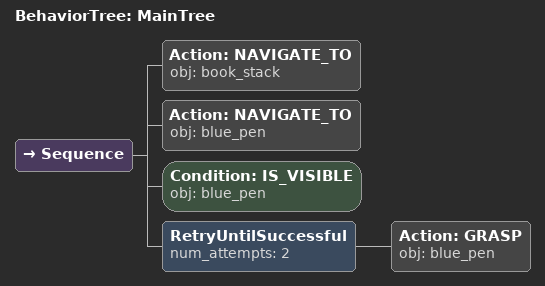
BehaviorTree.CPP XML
<root main_tree_to_execute="MainTree">
  <BehaviorTree ID="MainTree">
    <Sequence>
      <!-- Navigate to book_stack -->
      <Action ID="NAVIGATE_TO" obj="book_stack" />
      <!-- Navigate to blue_pen -->
      <Action ID="NAVIGATE_TO" obj="blue_pen" />
      <!-- Check blue_pen is visible before GRASP -->
      <Condition ID="IS_VISIBLE" obj="blue_pen" />
      <!-- Retry GRASP blue_pen up to 2 attempts -->
      <RetryUntilSuccessful num_attempts="2">
        <!-- Grasp blue_pen -->
        <Action ID="GRASP" obj="blue_pen" />
      </RetryUntilSuccessful>
    </Sequence>
  </BehaviorTree>
</root>
